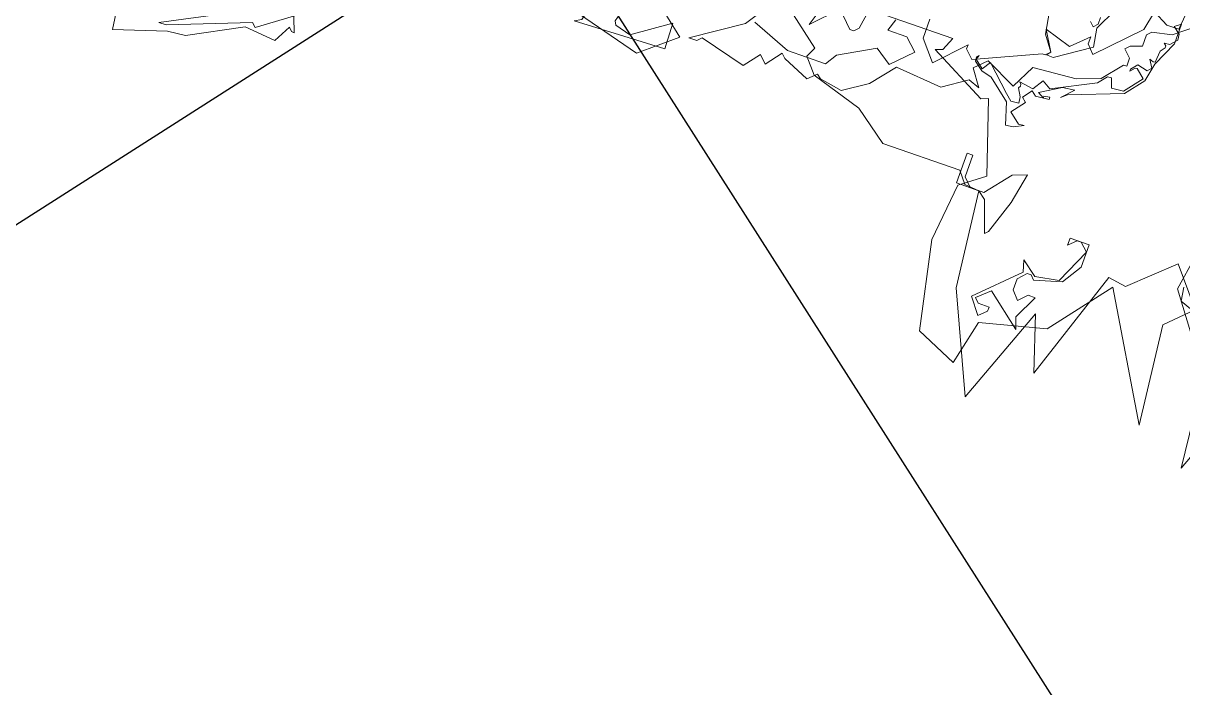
# Model space of a CAD drawing. Header units: metres. Extents: x -71 to 881, y -503 to 661.
# Drawn here: x 174.93 to 180.74, y 250.05 to 253.38 of the extents above; entities that cross this region are included whole.
import ezdxf

# ---------------------------------------------------------------- set-up
doc = ezdxf.new("R2010")
doc.units = ezdxf.units.M
doc.layers.add('ARBRE', color=100, linetype='Continuous', lineweight=13, true_color=0x00ff3f)
doc.layers.add('Parede', color=6, linetype='Continuous', lineweight=30)

# ---------------------------------------------------------------- blocks, each defined once
blk = doc.blocks.new('WMF2', base_point=(0, 0.01))
at = {"color": 251, "lineweight": 0, "true_color": 0x636466}
for points in [[(212.07, -61.12), (204.08, -54.99), (204.77, -53.52), (202.84, -51.25), (195.1, -48.95), (190.12, -45.33), (178.29, -45.44), (176.89, -43.78), (174.7, -43.59), (173.01, -29.2), (166.39, -14.78), (160.89, -29.58), (158.19, -21.39), (152.68, -38.14), (149.95, -37.75), (143.85, -43.43), (139.57, -38.33)], [(135.29, -33.25), (133.39, -15.7), (130.63, -23.1)], [(123.64, -13.73), (121.99, -1.9), (114.39, -4.34), (111.72, -4.67), (103.98, -8.76), (99.27, -8.35), (97.95, -10.89), (97.46, -10.41), (97.02, -10.37), (99.54, -16.88)], [(62.22, -27.79), (49.27, -24.43), (44.16, -28.75), (49.49, -33.04)], [(100.3, -13.3), (97.37, -13.9), (96.16, -13.9), (102.61, -9.16), (103.21, -9.75), (114.9, -5.14), (116, -5.14), (100.3, -13.3), (100.3, -13.3)], [(196.2, -62.98), (185.71, -63.11), (186.56, -61.11), (187.58, -60.7), (178.92, -56.25), (177.9, -56.66), (174.32, -45.95), (177.81, -43.34), (178.67, -34.61), (175.87, -21.54), (169.72, -18.91), (168.26, -25.61), (158.55, -28.14), (151.66, -37.02), (141.23, -19.49), (142.97, -34.33), (135.13, -42.17)], [(57.77, -28.84), (58.63, -30.3), (56.93, -35.37), (57.37, -30.33), (54.22, -29.5), (53.25, -31.47), (53.04, -32.3), (51.55, -33.16), (53.17, -30.11), (53.78, -27.79), (53.47, -27.25), (51.12, -26.63), (45.81, -30.31), (45.66, -26.44), (59.37, -25.77), (58.42, -26.33), (57.77, -28.84), (57.77, -28.84)], [(169.87, -28.84), (169.25, -28.23), (167.56, -28.23), (167.56, -27.6), (168.66, -26.5), (170.48, -28.84), (164.64, -34.67), (165.12, -36.39), (162.8, -34.67), (159.28, -35.28), (156.97, -40.52), (158.19, -41.62), (158.8, -41.62), (159.88, -40.52), (159.88, -41.62), (156.97, -41.62), (156.97, -38.21), (158.8, -35.28), (162.8, -34.07), (163.41, -34.67), (164.03, -34.67), (165.12, -33.45), (165.12, -31.75), (164.03, -30.53), (162.8, -31.75), (161.71, -31.75), (163.41, -28.23), (162.8, -26.5), (168.04, -30.53), (169.87, -28.84), (169.87, -28.84)], [(138.22, -33.95), (142.72, -39.97), (141.89, -45.21)], [(141.95, -40.55), (141.61, -38.48), (139.96, -37.89)], [(174.7, -43.59), (178.13, -43.59), (178.13, -48.16), (177.26, -48.16), (177.26, -44.83), (176.02, -43.59), (173.91, -43.59), (170.9, -47.37), (168.8, -48.16), (169.68, -43.59), (171.36, -38.49), (171.81, -38.05), (173.47, -42.7), (174.7, -43.59), (174.7, -43.59)], [(220.57, -50.22), (221.79, -50.2), (214.78, -54.92), (213.59, -56.76)], [(198.56, -62.79), (199.01, -59.87), (199.61, -59.26), (200.21, -59.24), (202.55, -61.52), (206.05, -57.94), (205.47, -59.78)], [(213.57, -55.55), (207.7, -53.3), (201.85, -53.37), (200.78, -55.09), (195.57, -58.07), (193.11, -56.39), (190.24, -59.36), (192.08, -61.04), (195, -61.01), (194.41, -62.83)], [(189.81, -64.59), (189.77, -61.68), (187.3, -58.79), (183.33, -62.96), (183.33, -62.37), (182.1, -61.15), (172.77, -65.4), (172.29, -65.4), (171.68, -66.02), (173.43, -68.94), (169.39, -67.77), (166.98, -70.11), (166.96, -69.01), (165.85, -67.81), (160.08, -73.71), (159.5, -76.65), (157.18, -75.46), (155.35, -75.48), (154.92, -80.22)], [(153.05, -76.72), (155.95, -74.38), (158.86, -73.73), (159.47, -73.11), (159.44, -71.4), (161.14, -70.78), (161.73, -70.16), (160.64, -69.08), (160.62, -67.87), (161.11, -67.86), (163.5, -64.91), (166.9, -63.65), (173.36, -63.08), (175.14, -59.53), (179.8, -61.8), (181.48, -60.07), (179.75, -57.65), (181.46, -58.23), (184.95, -55.88), (192.02, -56.41), (194.9, -52.85), (198.42, -50.48), (201.82, -51.06), (202.43, -51.55), (203.66, -50.42), (207.69, -52.09), (208.3, -52.68), (210.1, -50.35), (211.21, -51.44), (213, -49.09), (219.97, -50.84), (220.57, -50.22), (220.57, -50.22)], [(156.89, -69.51), (157.43, -66.75), (159.56, -64.03), (167.3, -61.05), (168.14, -60.32), (166.54, -62.02), (168.32, -61.8), (171.36, -59.94), (170.42, -59.42), (170.47, -59.72), (169.59, -59.84), (169.56, -59.52), (171.59, -59.29), (172.31, -59.83), (173.34, -58.5), (172.64, -57.96), (174.22, -55.94), (172.57, -54.64), (171.71, -54.74), (173.12, -54.01), (174.29, -53.87), (175.3, -57.08), (178.61, -59.71), (180.18, -60.09), (181.49, -61.11), (181.56, -61.74), (181.3, -62.07), (181.53, -61.43), (180.22, -60.39), (179.42, -61.68), (175.68, -58.22), (174.72, -57.4), (173.53, -57.53), (173.65, -58.47), (174.34, -59.58), (174.13, -59.93), (174.18, -60.23), (174.45, -60.45), (172.34, -60.13), (171.33, -61.75), (169.98, -60.98), (163.78, -64.16), (162.73, -65.48), (162.11, -65.55), (161.63, -64.1), (159.84, -64.31), (157.76, -66.95), (159.09, -68.05), (159.4, -68.02), (159.94, -67.33), (159.98, -67.64), (159.15, -68.6), (157.6, -68.22), (157.12, -68.85), (157.81, -69.96), (157.22, -69.78), (156.92, -69.81), (156.81, -71.58), (156.27, -72.27), (156.3, -72.59), (156.65, -72.85), (155.79, -72.95), (154.94, -73.93), (155.05, -74.81), (156.1, -75.62), (155.22, -76.3), (155.18, -73.27), (156.89, -69.51), (156.89, -69.51)], [(171.68, -66.02), (173.31, -68.24), (173.88, -71.59)], [(167.74, -72.18), (167.15, -71.59), (166.58, -72.18), (166.58, -73.22)], [(164.96, -74.97), (166.58, -71.59), (166.11, -68.82), (171.09, -65.45), (172.15, -65.45), (171.68, -66.02), (171.68, -66.02)]]:
    blk.add_lwpolyline(points, dxfattribs=at)

msp = doc.modelspace()

# ---------------------------------------------------------------- linework, layer by layer
at = {"layer": 'Parede'}
msp.add_lwpolyline([(141.7469, 231.2186), (177.5088, 254.0434), (181.464, 247.8428), (145.5194, 225.0183), (141.7469, 231.2186)], dxfattribs=at)

# ---------------------------------------------------------------- block references
at = {"layer": 'ARBRE', "color": 251, "lineweight": 5, "true_color": 0x636466, "xscale": 0.03451886634015593, "yscale": 0.03451886634015593, "zscale": 0.03451886634015593, "rotation": 160.1685466476646}
for p in [(179.3139, 251.8596), (184.876, 249.0805)]:
    msp.add_blockref('WMF2', p, dxfattribs=at)

doc.saveas('drawing.dxf')
